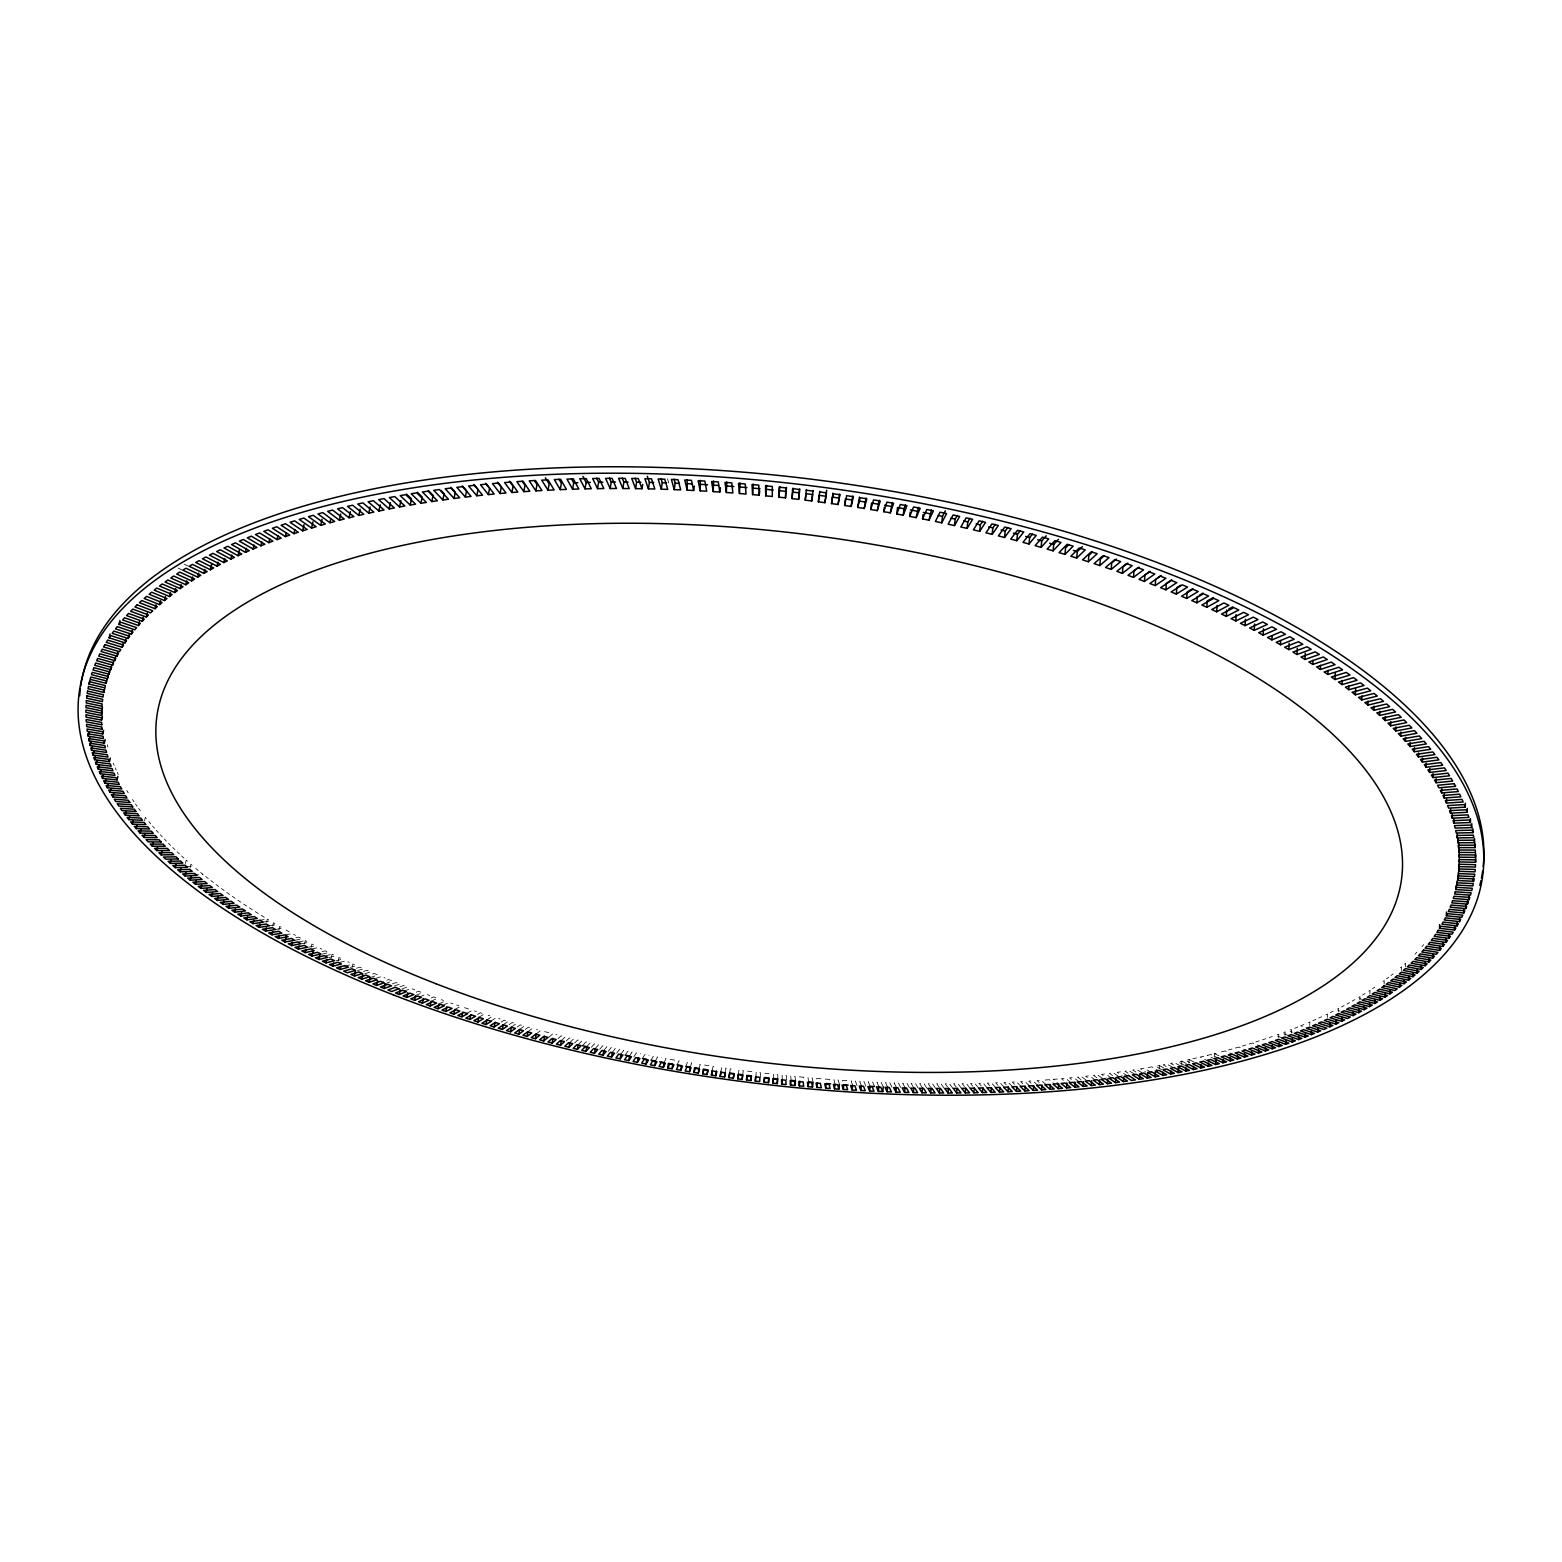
<?xml version="1.0" encoding="UTF-8"?>
<svg xmlns="http://www.w3.org/2000/svg" width="1562" height="1562" viewBox="0 0 1562 1562"><rect width="100%" height="100%" fill="white"/><g stroke="black" fill="none" stroke-linecap="round" stroke-linejoin="round"><path stroke-width="0.75" stroke-dasharray="5 3.75" d="M1401.426 970.392L1401.524 966.839L1399.474 968.596M1405.429 966.839L1405.546 963.266L1403.555 965.062M1384.127 984.119L1384.244 980.585L1381.94 982.244M1369.913 993.862L1370.03 990.347L1367.57 991.929M1359.877 1000.071L1360.014 996.595L1357.437 998.118L1361.556 999.211M1338.575 1011.883L1338.712 1008.427L1335.94 1009.853L1339.845 1011.004M1327.309 1017.448L1327.466 1014.011L1324.576 1015.378M1309.717 1025.414L1309.874 1021.997L1306.867 1023.286M1291.325 1032.872L1291.481 1029.495L1288.357 1030.686L1292.555 1032.228M1278.653 1037.578L1278.809 1034.2L1275.588 1035.352L1283.749 1038.476M1285.038 1035.255L1285.194 1031.877L1282.012 1033.048L1290.29 1036.153M760.284 1076.979L760.518 1072.703L756.203 1072.196L755.891 1076.452M1214.24 1056.947L1214.435 1053.628L1217.989 1052.729M1188.994 1062.843L1189.19 1059.563L1185.519 1060.344L1189.58 1062.492M1181.633 1064.405L1181.848 1061.125L1178.138 1061.887L1186.105 1066.202M1159.238 1068.779L1159.453 1065.518L1155.685 1066.202L1163.143 1070.575M742.711 1074.793L743.278 1070.556L738.963 1069.99L738.318 1074.207M729.552 1073.016L730.352 1068.818L734.648 1069.423M352.231 967.19L352.836 963.988L356.351 965.589L350.279 967.386M338.29 960.708L338.915 957.486L342.371 959.127L333.936 961.411M331.417 957.408L332.042 954.187L335.459 955.846L326.888 958.072M304.61 943.819L305.254 940.597L308.554 942.316L301.661 943.799M311.209 947.275L311.853 944.053L315.173 945.752L306.132 947.802M272.764 926.032L273.428 922.771L276.533 924.587L266.594 926.227M278.973 929.663L279.637 926.403L282.781 928.199L272.999 929.917M266.633 922.361L267.297 919.1L270.363 920.936L262.299 922.185M725.178 1072.411L726.037 1068.213L721.742 1067.607L720.785 1071.786M185.468 863.493L186.229 860.135L188.572 862.204M190.193 867.632L190.935 864.274L193.337 866.324L183.691 866.734M144.563 820.733L145.364 817.277L147.121 819.484M712.038 1070.497L713.151 1066.338L717.446 1066.983M698.917 1068.486L700.284 1064.366L695.988 1063.683M690.189 1067.08L691.712 1063L687.417 1062.297L685.835 1066.358M677.127 1064.893L678.865 1060.852L683.141 1061.574M664.084 1062.609L666.076 1058.587L661.819 1057.825M655.415 1061.008L657.563 1057.025L653.307 1056.244L651.081 1060.207M642.431 1058.548L644.813 1054.604L649.07 1055.424M633.801 1056.849L636.339 1052.944L640.576 1053.784M629.486 1055.99L632.122 1052.085L627.904 1051.226L625.19 1055.111M620.895 1054.213L623.668 1050.347L619.47 1049.469L616.6 1053.315M612.304 1052.398L615.252 1048.571L611.054 1047.653L608.028 1051.48M603.752 1050.543L606.857 1046.735L602.659 1045.798L599.476 1049.586M595.22 1048.629L598.48 1044.861L594.302 1043.904L590.963 1047.672M1422.025 946.572L1423.685 944.659M586.707 1046.677L590.124 1042.947L585.965 1041.971L582.45 1045.7M578.213 1044.685L581.806 1040.975L577.647 1039.98L573.976 1043.67M1415.035 954.109L1416.832 952.254M569.759 1042.655L573.488 1038.984L569.349 1037.969L565.542 1041.62M561.324 1040.565L565.229 1036.934L561.09 1035.879L557.126 1039.511M548.731 1037.363L552.87 1033.771L556.97 1034.845M536.196 1034.044L540.569 1030.529L536.488 1029.417M1390.941 975.528L1393.128 973.809M527.897 1031.779L532.427 1028.304L528.346 1027.171L523.739 1030.647M1386.509 978.905L1388.735 977.226M519.619 1029.475L524.305 1026.039L520.244 1024.887L515.48 1028.304M511.36 1027.132L516.202 1023.715L512.18 1022.544L507.26 1025.941M503.159 1024.731L508.158 1021.372L504.135 1020.181L499.059 1023.52M1372.471 988.746L1374.892 987.145M490.917 1021.079L496.15 1017.76L500.133 1018.971M486.856 1019.83L492.167 1016.53L488.184 1015.3M1362.552 995.053L1365.071 993.491M478.753 1017.311L484.22 1014.05L480.276 1012.801L474.711 1016.022M1352.223 1001.125L1354.84 999.621M466.687 1013.445L472.388 1010.263L476.332 1011.532M1346.893 1004.093L1349.568 1002.609M1341.465 1007.002L1344.179 1005.537M454.698 1009.482L460.653 1006.358L456.748 1005.049M442.827 1005.42L448.997 1002.374L452.882 1003.722M1330.316 1012.645L1333.128 1011.239M438.883 1004.054L445.15 1001.027L441.304 999.66M431.053 1001.262L437.458 998.294L433.631 996.927L427.148 999.875M1318.777 1018.073L1321.686 1016.725M1312.861 1020.708L1315.829 1019.4M419.377 997.025L426.035 994.135L429.823 995.521M415.512 995.58L422.248 992.71L418.46 991.284L415.062 992.71M1303.84 1024.555L1300.775 1025.804L1309.444 1028.811M403.992 991.226L410.962 988.414L414.711 989.859M1294.605 1028.265L1297.71 1027.035M401.942 989.039L407.213 986.969L403.504 985.505L399.931 986.872M394.385 986.071L399.794 984.04L396.084 982.557L390.637 984.568M385.053 983.728L392.413 981.053L388.743 979.55L383.159 981.541M1269.086 1037.598L1272.347 1036.485M375.759 978.456L381.44 976.523L385.072 978.046M370.155 977.558L377.809 975L374.197 973.458L370.331 974.708M1262.506 1039.804L1265.806 1038.71M364.747 973.77L370.604 971.896L367.011 970.334L361.095 972.189M1255.868 1041.932L1259.206 1040.878M357.483 970.607L363.458 968.772L359.904 967.19L353.871 969.006M1249.131 1044.021L1252.509 1042.986L1260.222 1046.208M1242.337 1046.052L1245.734 1045.037M344.636 966.351L352.836 963.988M1235.464 1048.024L1238.9 1047.048L1246.359 1050.328M339.579 962.485L345.846 960.767L349.341 962.387M1228.533 1049.957L1232.008 1049M1221.523 1051.831L1225.038 1050.894L1232.223 1054.213M325.56 955.827L332.042 954.187M322.084 954.148L328.625 952.527L325.247 950.848L318.628 952.449M1203.716 1056.263L1200.104 1057.103L1206.43 1060.286M311.795 949.013L318.511 947.47L321.87 949.169M1192.841 1058.763L1196.492 1057.943M298.322 942.042L305.254 940.597M294.984 940.285L301.993 938.84L298.732 937.102L291.684 938.508M285.124 934.916L292.289 933.568L295.511 935.345M1148.09 1067.529L1151.897 1066.866L1157.422 1070.146M259.194 920.33L267.297 919.1M1057.454 1079.01L1053.393 1079.362L1058.724 1083.872M1045.251 1080.006L1049.313 1079.693L1054.584 1084.204M193.747 875.032L203.177 874.505L200.678 872.475M846.838 1080.631L842.523 1080.357L843.812 1084.77M825.283 1079.088L829.598 1079.42L830.633 1083.833M820.968 1078.756L816.653 1078.405L817.453 1082.778M799.373 1076.862L803.688 1077.272L804.254 1081.626M764.833 1073.211L769.148 1073.719M747.573 1071.122L751.888 1071.649M704.56 1065.05L708.855 1065.694M670.332 1059.348L674.608 1060.11M544.669 1031.623L548.77 1032.697M464.558 1007.666L468.463 1008.974M178.088 568.08L182.364 570.052M184.238 564.175L188.475 566.186M1214.435 1053.628L1221.015 1056.771M1219.571 1058.724L1210.882 1054.526L1207.309 1055.404L1213.752 1058.567M1189.19 1059.563L1195.34 1062.765M1181.848 1061.125L1187.862 1064.347M1180.345 1065.889L1174.429 1062.648L1170.719 1063.39L1176.557 1066.631M1172.75 1067.354L1166.97 1064.112L1163.221 1064.815L1168.942 1068.076M285.924 929.995L289.107 931.792M1159.453 1065.518L1165.115 1068.779M1151.487 1072.567L1144.263 1068.174L1140.436 1068.798L1145.786 1072.098M261.264 915.391L264.271 917.245M1141.881 1072.723L1136.589 1069.423L1132.743 1070.029L1139.713 1074.441M255.289 911.661L258.277 913.536M1134.051 1073.934L1128.877 1070.614L1124.991 1071.2L1130.107 1074.519M249.432 907.873L252.341 909.767M1127.842 1076.198L1121.106 1071.766L1117.201 1072.313L1122.199 1075.652M243.633 904.066L246.523 905.98M1118.216 1076.198L1113.296 1072.86L1109.371 1073.387L1115.854 1077.839M237.932 900.239L240.782 902.153M232.328 896.354L235.12 898.306M1111.851 1078.346L1105.447 1073.895L1101.503 1074.383L1106.247 1077.741M226.802 892.468L229.555 894.421M1102.225 1078.229L1097.539 1074.871L1093.576 1075.359L1099.726 1079.83M221.394 888.524L224.088 890.496M1095.684 1080.299L1089.593 1075.808L1085.61 1076.257L1090.12 1079.615M216.064 884.561L218.719 886.552M1086.059 1080.064L1081.626 1076.687L1077.624 1077.116L1081.997 1080.474M210.831 880.558L213.428 882.569M1079.342 1082.017L1073.602 1077.526L1069.579 1077.917L1075.242 1082.407M205.696 876.536L208.254 878.547M1071.122 1082.798L1065.538 1078.288L1061.496 1078.659L1067.002 1083.169M195.758 868.394L198.198 870.424M1046.247 1084.829L1041.151 1080.299L1037.07 1080.592L1042.088 1085.121M181.622 855.956L183.906 858.046M1037.89 1085.395L1032.97 1080.884L1028.85 1081.138L1033.712 1085.668M177.131 851.759L179.357 853.867M1029.514 1085.922L1024.731 1081.392L1020.611 1081.626L1025.297 1086.156M172.738 847.541L174.924 849.65M1021.079 1086.391L1016.471 1081.861L1012.332 1082.076L1016.862 1086.605M168.462 843.285L170.59 845.413M1012.645 1086.801L1008.193 1082.271L1004.034 1082.466L1008.408 1086.996M164.322 839.009L166.373 841.157M1004.171 1087.172L999.875 1082.642L995.716 1082.798L999.914 1087.328M160.281 834.713L162.292 836.861M995.658 1087.484L991.538 1082.954L987.36 1083.091L991.401 1087.621M156.376 830.379L158.309 832.546M987.125 1087.738L983.181 1083.208L978.983 1083.325L982.869 1087.855M152.568 826.044L154.462 828.211M978.573 1087.953L974.786 1083.423L970.588 1083.501L974.297 1088.05M148.898 821.671L150.733 823.857M970.002 1088.109L966.37 1083.579L962.153 1083.638L965.707 1088.187M961.411 1088.226L957.936 1083.696L953.718 1083.735L957.096 1088.265M138.647 808.433L140.287 810.658M952.8 1088.284L949.481 1083.755L945.264 1083.774L948.485 1088.284M135.504 803.981L137.065 806.207M944.151 1088.284L941.007 1083.774L936.77 1083.755L939.836 1088.265M132.477 799.51L133.961 801.755M935.501 1088.245L932.514 1083.735L928.277 1083.696L931.167 1088.206M926.832 1088.148L924.021 1083.638L919.745 1083.579L922.498 1088.089M126.834 790.528L128.182 792.774M918.144 1088.011L915.488 1083.501L911.212 1083.423L913.79 1087.913M909.455 1087.816L906.956 1083.306L902.68 1083.208L905.081 1087.699M900.727 1087.562L898.404 1083.071L894.108 1082.935L896.373 1087.425M892 1087.269L889.832 1082.798L885.537 1082.622L887.626 1087.113M117.228 772.35L118.302 774.635M883.252 1086.937L881.241 1082.446L876.965 1082.271L878.879 1086.742M115.197 767.782L116.193 770.066M874.505 1086.527L872.67 1082.076L868.355 1081.861L870.132 1086.312M113.304 763.193L114.221 765.497M865.758 1086.098L864.059 1081.646L859.764 1081.412L861.365 1085.844M856.991 1085.59L855.449 1081.158L851.153 1080.904L852.598 1085.336M667.54 478.87L668.731 482.951M839.419 1084.458L838.228 1080.045L833.913 1079.752L835.026 1084.145M107.251 744.762L107.876 747.066M813.06 1082.407L812.338 1078.034L808.023 1077.663L808.647 1082.017M795.468 1080.787L795.058 1076.452L790.743 1076.023L791.055 1080.357M786.662 1079.908L786.428 1075.593L782.093 1075.144L782.269 1079.44M777.876 1078.971L777.778 1074.676L773.463 1074.207L773.463 1078.502"/><path stroke-width="1.5" d="M1459.259 861.931L1459.259 859.569L1475.602 859.842L1475.582 862.263L1459.259 861.931L1459.357 858.104M101.51 715.494L101.55 713.17L85.93 710.027L85.91 712.409L101.51 715.494L102.389 711.823M768.484 1082.642L768.563 1078.366L764.248 1077.878L764.091 1082.134L768.484 1082.642L769.07 1077.995L764.677 1077.487L764.091 1082.134M778.891 497.165L779.067 487.168L785.842 487.891L785.471 497.868L778.891 497.165L779.848 486.7M1475.582 862.263L1475.66 858.436M1475.582 857.401L1475.524 854.98L1459.142 854.804L1459.22 857.187L1475.582 857.401L1475.66 853.574M1463.828 912.969L1464.785 910.783L1449.282 909.377L1448.345 911.525L1463.828 912.969L1463.906 909.26M1467.187 812.299L1466.249 809.741L1449.595 810.658L1450.532 813.158L1467.187 812.299L1467.265 808.374M1465.722 908.576L1466.62 906.35L1451.02 905.042L1450.18 907.21L1465.722 908.576L1465.8 904.847M1467.479 904.125L1468.3 901.899L1452.601 900.688L1451.84 902.875L1467.479 904.125L1467.558 900.395M1470.408 822.53L1469.686 819.991L1453.051 820.655L1453.792 823.135L1470.408 822.53L1470.486 818.625M1469.061 899.653L1469.803 897.389L1454.007 896.276L1453.324 898.482L1469.061 899.653L1469.139 895.905M1471.736 827.606L1471.092 825.068L1454.476 825.615L1455.12 828.094L1471.736 827.606L1471.814 823.701M1472.849 832.663L1472.322 830.125L1455.725 830.554L1456.272 833.015L1472.849 832.663L1472.927 828.758M1473.317 881.71L1473.396 877.942M1474.508 842.66L1474.177 840.161L1457.639 840.356L1458.01 842.777L1474.508 842.66L1474.587 838.774M1475.055 847.6L1474.801 845.14L1458.322 845.198L1458.596 847.619L1475.055 847.6L1475.133 843.753M1439.617 924.606L1439.539 928.277L1454.593 930.093L1454.671 926.403M1455.823 889.579L1456.35 887.333L1472.302 888.251L1471.736 890.555L1455.823 889.579L1455.921 885.81M1457.229 837.915L1456.78 835.475L1473.337 835.162L1473.786 837.662L1457.229 837.915L1457.326 834.03M1456.838 885.068L1457.268 882.803L1473.298 883.604L1472.81 885.927L1456.838 885.068L1456.916 881.3M1458.01 842.777L1458.088 838.911M1457.658 880.519L1458.01 878.215L1474.098 878.937L1473.727 881.28L1457.658 880.519L1457.756 876.731M1458.596 847.619L1458.674 843.753M1457.131 925.875L1458.342 923.767L1443.132 922.068L1441.96 924.157L1457.131 925.875L1457.209 922.185M1458.322 875.931L1458.596 873.607L1474.743 874.212L1474.45 876.575L1458.322 875.931L1458.42 872.123M1459.006 852.422L1458.83 850.021L1475.27 850.06L1475.426 852.52L1459.006 852.422L1459.084 848.576M1458.81 871.303L1458.986 868.96L1475.211 869.468L1475.016 871.85L1458.81 871.303L1458.908 867.496M1459.123 866.637L1459.22 864.274L1475.504 864.665L1475.387 867.066L1459.123 866.637L1459.22 862.81M1459.22 857.187L1459.298 853.36M1459.513 921.619L1460.646 919.471L1445.338 917.89L1444.245 919.979L1459.513 921.619L1459.591 917.929M1465.273 807.144L1464.238 804.567L1447.583 805.621L1448.618 808.14L1465.273 807.144L1465.371 803.219M1442.937 946.435L1444.518 944.424L1429.855 942.335L1428.332 944.288L1442.937 946.435L1443.034 942.784M1446.49 803.083L1445.358 800.564L1462.032 799.373L1463.164 801.97L1446.49 803.083L1446.588 799.139M1446.373 915.781L1447.388 913.653L1462.793 915.156L1461.739 917.324L1446.373 915.781L1446.471 912.071M1446.061 942.413L1447.583 940.402L1432.803 938.371L1431.339 940.363L1446.061 942.413L1446.158 938.782M1450.532 813.158L1450.629 809.233M1449.048 938.352L1450.493 936.302L1435.595 934.369L1434.209 936.38L1449.048 938.352L1449.146 934.701M1452.25 818.156L1451.41 815.657L1468.065 814.876L1468.905 817.434L1452.25 818.156L1452.348 814.251M1453.792 823.135L1453.871 819.23M1436.064 782.718L1434.521 780.141L1451.137 778.442L1452.68 781.078L1436.064 782.718L1436.161 778.735M1432.686 958.17L1434.482 956.237L1420.17 953.894L1418.433 955.788L1432.686 958.17L1432.784 954.558M1441.667 792.93L1440.34 790.392L1456.995 788.947L1458.342 791.563L1441.667 792.93L1441.765 788.966M1439.656 950.399L1441.316 948.427L1426.77 946.24L1425.169 948.173L1439.656 950.399L1439.754 946.767M1444.186 798.026L1442.956 795.488L1459.611 794.179L1460.861 796.776L1444.186 798.026L1444.284 794.062M1426.126 767.274L1424.29 764.677L1440.808 762.568L1442.663 765.224L1426.126 767.274L1426.223 763.252M1421.225 969.436L1423.216 967.581L1409.275 965.023L1407.342 966.839L1421.225 969.436L1421.322 965.843M1429.64 772.429L1427.902 769.851L1444.459 767.879L1446.217 770.515L1429.64 772.429L1429.738 768.426M1425.169 965.726L1427.102 963.852L1413.044 961.372L1411.169 963.207L1425.169 965.726L1425.266 962.133M1432.94 777.583L1431.319 775.006L1447.915 773.17L1449.556 775.806L1432.94 777.583L1433.057 773.58M1428.996 961.977L1430.851 960.064L1416.675 957.662L1414.879 959.517L1428.996 961.977L1429.093 958.365M1408.573 980.214L1410.759 978.456L1397.229 975.684L1395.1 977.422L1408.573 980.214L1408.67 976.66M1418.472 756.926L1416.441 754.329L1432.862 751.947L1434.931 754.602L1418.472 756.926L1418.589 752.904M1412.907 976.68L1415.035 974.883L1401.368 972.189L1399.318 973.946L1412.907 976.68L1413.024 973.106M1422.396 762.1L1420.463 759.503L1436.942 757.258L1438.895 759.913L1422.396 762.1L1422.513 758.078M1417.124 973.087L1419.194 971.252L1405.39 968.635L1403.398 970.412L1417.124 973.087L1417.222 969.514M1405.488 741.364L1403.125 738.767L1419.37 735.956L1421.752 738.611L1405.488 741.364L1405.605 737.303M1399.532 987.145L1401.836 985.427L1388.559 982.537L1386.334 984.216L1399.532 987.145L1399.63 983.611M1410.017 746.558L1407.772 743.961L1424.075 741.286L1426.36 743.942L1410.017 746.558L1410.135 742.516M1404.101 983.709L1406.366 981.971L1392.953 979.14L1390.766 980.838L1404.101 983.709L1404.218 980.175M1414.352 751.732L1412.204 749.155L1428.566 746.616L1430.753 749.272L1414.352 751.732L1414.469 747.71M1395.784 730.977L1393.226 728.38L1409.314 725.276L1411.911 727.951L1395.784 730.977L1395.92 726.916M1390.004 993.862L1392.425 992.202L1379.441 989.176L1377.079 990.796L1390.004 993.862L1390.121 990.347M1400.743 736.171L1398.283 733.574L1414.45 730.625L1416.929 733.281L1400.743 736.171L1400.86 732.109M1374.853 1003.507L1377.45 1001.945L1364.895 998.743L1362.376 1000.285L1374.853 1003.507L1374.97 1000.031M1385.26 720.609L1382.507 718.012L1398.4 714.635L1401.212 717.29L1385.26 720.609L1385.416 716.509M1380.027 1000.344L1382.565 998.743L1369.854 995.599L1367.375 997.181L1380.027 1000.344L1380.144 996.849M1390.629 725.783L1387.974 723.186L1403.965 719.945L1406.659 722.62L1390.629 725.783L1390.766 721.703M1385.064 997.122L1387.544 995.502L1374.697 992.417L1372.295 994.018L1385.064 997.122L1385.182 993.627M1364.212 1009.677L1366.926 1008.154L1354.644 1004.854L1352.028 1006.338L1364.212 1009.677L1364.348 1006.201M1369.601 1006.631L1372.237 1005.069L1359.819 1001.828L1357.241 1003.351L1369.601 1006.631L1369.718 1003.136M1379.695 715.435L1376.844 712.838L1392.621 709.304L1395.549 711.96L1379.695 715.435L1379.851 711.335M785.471 497.868L786.506 487.403M1353.161 1015.612L1355.953 1014.148L1343.984 1010.751L1341.25 1012.176L1353.161 1015.612L1353.297 1012.156M1367.941 705.106L1364.876 702.529L1380.437 698.702L1383.561 701.338L1367.941 705.106L1368.097 700.987M1358.745 1012.664L1361.498 1011.18L1349.373 1007.822L1346.678 1009.286L1358.745 1012.664L1358.862 1009.208M1373.916 710.261L1370.967 707.684L1386.646 703.993L1389.653 706.649L1373.916 710.261L1374.072 706.161M1341.699 1021.333L1344.589 1019.927L1332.913 1016.413L1330.102 1017.799L1341.699 1021.333L1341.836 1017.897M1355.367 694.817L1352.106 692.259L1367.414 688.139L1370.753 690.775L1355.367 694.817L1355.621 688.627M1361.752 699.952L1358.589 697.374L1374.033 693.411L1377.274 696.047L1361.752 699.952L1361.927 695.832M1329.848 1026.839L1332.835 1025.473L1321.472 1021.88L1318.543 1023.208L1329.848 1026.839L1329.984 1023.403M1348.787 689.701L1345.409 687.143L1360.58 682.887L1364.036 685.503L1348.787 689.701L1348.943 685.562M1335.822 1024.106L1338.771 1022.739L1327.251 1019.166L1324.361 1020.533L1335.822 1024.106L1335.959 1020.689M1334.983 679.529L1331.41 676.99L1346.307 672.441L1349.958 675.038L1334.983 679.529L1335.256 673.3M1341.992 684.605L1338.517 682.067L1353.551 677.654L1357.105 680.271L1341.992 684.605L1342.148 680.466M1311.377 1034.649L1314.521 1033.38L1303.606 1029.651L1300.541 1030.9L1311.377 1034.649L1311.533 1031.252M1327.798 674.472L1324.107 671.953L1338.849 667.247L1342.598 669.844L1327.798 674.472L1327.973 670.313M1317.625 1032.111L1320.71 1030.803L1309.639 1027.113L1306.633 1028.401L1317.625 1032.111L1317.762 1028.694M1298.627 1039.589L1301.849 1038.379L1291.247 1034.571L1288.103 1035.762L1298.627 1039.589L1298.783 1036.211M1320.398 669.454L1316.629 666.935L1331.195 662.093L1335.041 664.67L1320.398 669.454L1320.573 665.275M1305.051 1037.148L1308.214 1035.918L1297.475 1032.15L1294.371 1033.361L1305.051 1037.148L1305.207 1033.771M1285.546 1044.314L1288.845 1043.162L1278.556 1039.277L1275.334 1040.409L1285.546 1044.314L1285.702 1040.956M1305.012 659.476L1301.029 656.997L1315.263 651.842L1319.324 654.4L1305.012 659.476L1305.305 653.189M1292.125 1041.991L1295.386 1040.8L1284.94 1036.953L1281.758 1038.105L1292.125 1041.991L1292.282 1038.613M1312.802 664.436L1308.917 661.956L1323.326 656.958L1327.29 659.515L1312.802 664.436L1312.998 660.277M1297.026 654.517L1292.946 652.057L1307.003 646.766L1311.162 649.304L1297.026 654.517L1297.319 648.25M1278.888 1046.579L1282.226 1045.466L1272.093 1041.542L1268.832 1042.655L1278.888 1046.579L1279.044 1043.221M1265.337 1050.972L1268.754 1049.898L1258.933 1045.896L1255.594 1046.97L1265.337 1050.972L1265.493 1047.633M1288.845 649.616L1284.667 647.176L1298.53 641.728L1302.786 644.247L1288.845 649.616L1289.158 643.329M1272.151 1048.805L1275.529 1047.711L1265.552 1043.748L1262.252 1044.822L1272.151 1048.805L1272.308 1045.447M1258.445 1053.081L1248.858 1049.039L1252.236 1048.004L1261.901 1052.027L1258.445 1053.081L1258.601 1049.742M1280.469 644.735L1276.213 642.314L1289.861 636.73L1294.215 639.229L1280.469 644.735L1280.684 640.537M101.628 710.866L101.764 708.562L86.086 705.302L85.988 707.664L101.628 710.866L102.506 707.195M1244.445 1057.123L1235.191 1053.022L1238.627 1052.046L1247.96 1056.127L1244.445 1057.123L1244.621 1053.803M1271.898 639.912L1267.543 637.491L1281.016 631.77L1285.467 634.25L1271.898 639.912L1272.132 635.695M1251.474 1055.131L1242.063 1051.05L1245.48 1050.054L1254.969 1054.116L1251.474 1055.131L1251.65 1051.792M792.051 498.61L792.617 488.652L799.373 489.433L798.631 499.371L792.051 498.61L793.145 488.145M1254.208 630.345L1267.348 624.409L1262.701 621.988L1249.678 627.983L1254.208 630.345L1254.579 624.019M1230.153 1060.949L1221.23 1056.791L1224.745 1055.873L1233.746 1060.012L1230.153 1060.949L1230.348 1057.65M1237.338 1059.056L1228.24 1054.936L1231.715 1053.979L1240.892 1058.099L1237.338 1059.056L1237.514 1055.756M1263.15 635.109L1276.505 629.31L1271.956 626.85L1258.699 632.727L1263.15 635.109L1263.502 628.783M1245.09 625.64L1258.015 619.567L1253.271 617.146L1240.462 623.297L1245.09 625.64L1245.461 619.313M1222.929 1062.785L1214.162 1058.606L1217.696 1057.708L1226.541 1061.867L1222.929 1062.785L1223.105 1059.485M1208.246 1066.28L1199.811 1062.043L1203.423 1061.203L1211.936 1065.421L1208.246 1066.28L1208.441 1062.98M1235.796 620.973L1248.487 614.745L1243.664 612.363L1231.09 618.669L1235.796 620.973L1236.167 614.627M1215.627 1064.562L1207.016 1060.344L1210.589 1059.485L1219.278 1063.683L1215.627 1064.562L1215.9 1059.622M1226.326 616.365L1238.783 610L1233.863 607.638L1221.523 614.061L1226.326 616.365L1226.717 610M1200.827 1067.939L1192.548 1063.683L1196.18 1062.863L1204.536 1067.119L1200.827 1067.939L1201.022 1064.659M1185.792 1071.102L1177.826 1066.807L1181.536 1066.045L1189.561 1070.341L1185.792 1071.102L1185.988 1067.842M1216.661 611.796L1228.884 605.295L1223.866 602.952L1211.78 609.531L1216.661 611.796L1217.071 605.431M1193.329 1069.56L1185.207 1065.284L1188.877 1064.483L1197.078 1068.759L1193.329 1069.56L1193.544 1066.28M1206.84 607.286L1218.809 600.648L1213.713 598.344L1201.861 605.041L1206.84 607.286L1207.25 600.921L1213.225 597.582M1178.197 1072.606L1170.387 1068.291L1174.116 1067.549L1182.004 1071.864L1178.197 1072.606L1178.509 1067.705M1162.811 1075.437L1155.353 1071.083L1159.121 1070.419L1166.677 1074.754L1162.811 1075.437L1163.026 1072.196M1196.843 602.815L1208.558 596.04L1203.384 593.775L1191.786 600.609L1196.843 602.815L1197.273 596.45M1170.524 1074.051L1162.889 1069.716L1166.658 1069.013L1174.37 1073.328L1170.524 1074.051L1170.739 1070.79M1186.69 598.422L1198.152 591.51L1192.88 589.264L1181.536 596.254L1186.69 598.422L1187.12 592.037L1192.841 588.581M1155.06 1076.784L1147.758 1072.411L1151.565 1071.766L1158.945 1076.12L1155.06 1076.784L1155.392 1071.922M1176.362 594.087L1187.55 587.039L1182.2 584.832L1171.149 591.939L1176.362 594.087L1176.811 587.683L1180.54 585.34M1147.25 1078.073L1140.104 1073.68L1143.931 1073.055L1151.155 1077.429L1147.25 1078.073L1147.582 1073.211M1165.877 589.811L1176.811 582.626L1171.363 580.439L1160.586 587.683L1165.877 589.811L1166.326 583.407L1171.793 579.814M1139.381 1079.303L1132.391 1074.89L1136.257 1074.285L1143.306 1078.678L1139.381 1079.303L1139.713 1074.441M1155.236 585.594L1165.896 578.291L1160.371 576.144L1149.866 583.505L1155.236 585.594L1155.704 579.19M1123.508 1081.587L1116.85 1077.155L1120.755 1076.608L1127.491 1081.041L1123.508 1081.587L1123.859 1076.765M755.286 1081.08L755.617 1076.843L759.933 1077.37L759.698 1081.607L755.286 1081.08L755.891 1076.452M798.631 499.371L799.803 488.926M1144.438 581.435L1154.806 573.996L1149.222 571.887L1138.991 579.385L1144.438 581.435L1144.926 575.031L1150.101 571.302M1107.458 1083.677L1101.132 1079.225L1105.076 1078.717L1111.48 1083.169L1107.458 1083.677L1107.809 1078.854M1115.502 1082.661L1109.02 1078.21L1112.945 1077.702L1119.505 1082.134L1115.502 1082.661L1115.854 1077.839M1099.375 1084.633L1093.205 1080.182L1097.168 1079.713L1103.416 1084.165L1099.375 1084.633L1099.726 1079.83M1091.233 1085.551L1085.239 1081.08L1089.222 1080.631L1095.313 1085.102L1091.233 1085.551L1091.604 1080.748M1133.504 577.354L1143.579 569.798L1137.917 567.709L1127.979 575.343L1133.504 577.354L1133.992 570.931L1139.03 567.143M1074.871 1087.211L1069.189 1082.72L1073.211 1082.329L1078.971 1086.801L1074.871 1087.211L1075.242 1082.407M1122.414 573.352L1132.196 565.659L1126.456 563.628L1116.83 571.36L1122.414 573.352L1122.922 566.928L1127.803 563.062M1083.071 1086.391L1077.233 1081.919L1081.236 1081.509L1087.152 1085.981L1083.071 1086.391L1083.442 1081.607M1066.612 1087.953L1061.106 1083.462L1065.147 1083.091L1070.751 1087.582L1066.612 1087.953L1067.002 1083.169M1111.187 569.408L1120.676 561.598L1114.858 559.587L1105.525 567.455L1111.187 569.408L1111.714 562.984L1116.439 559.059M1099.824 565.542L1109.02 557.614L1103.123 555.642L1094.103 563.628L1099.824 565.542L1100.37 559.098L1104.022 555.916M1058.333 1088.655L1052.983 1084.145L1057.064 1083.813L1062.492 1088.304L1058.333 1088.655L1058.724 1083.872M1041.678 1089.886L1036.66 1085.375L1040.761 1085.082L1045.857 1089.593L1041.678 1089.886L1042.088 1085.121M1088.343 561.754L1097.207 553.709L1091.252 551.777L1082.544 559.879L1088.343 561.754L1088.87 555.311L1092.424 552.069M1050.015 1089.3L1044.841 1084.789L1048.922 1084.477L1054.194 1088.968L1050.015 1089.3L1050.425 1084.516M1076.706 558.024L1085.258 549.863L1079.244 547.989L1070.849 556.209L1076.706 558.024L1077.272 551.581L1082.388 546.68M1033.302 1090.432L1028.44 1085.902L1032.56 1085.649L1037.5 1090.159L1033.302 1090.432L1033.712 1085.668M1064.972 554.393L1073.192 546.134L1067.119 544.279L1059.056 552.616L1064.972 554.393L1065.538 547.95L1068.818 544.63M1024.887 1090.92L1020.201 1086.391L1024.321 1086.156L1029.104 1090.667L1024.887 1090.92L1025.297 1086.156M1007.978 1091.74L1003.605 1087.211L1007.763 1087.035L1012.215 1091.545L1007.978 1091.74L1008.408 1086.996M1016.452 1091.35L1011.922 1086.82L1016.061 1086.625L1020.669 1091.135L1016.452 1091.35L1016.862 1086.605M999.485 1092.072L995.287 1087.543L999.446 1087.386L1003.741 1091.916L999.485 1092.072L999.914 1087.328M1053.1 550.839L1061.008 542.463L1054.877 540.667L1047.126 549.102L1053.1 550.839L1053.686 544.396L1058.431 539.359M990.972 1092.346L986.93 1087.816L991.109 1087.699L995.228 1092.209L990.972 1092.346L991.401 1087.621M1041.112 547.383L1048.707 538.89L1042.498 537.133L1035.098 545.665L1041.112 547.383L1041.717 540.921L1046.267 535.805M750.892 1080.533L751.302 1076.316L746.987 1075.769L746.499 1079.986L750.892 1080.533L751.498 1075.906L747.105 1075.359L746.499 1079.986M805.211 500.152L806.07 493.69L812.63 494.51L811.791 500.972L805.211 500.152L806.441 489.707M973.848 1092.756L970.139 1088.245L974.337 1088.148L978.144 1092.678L973.848 1092.756L974.297 1088.05M1029.026 543.986L1036.27 535.395L1030.022 533.677L1022.954 542.326L1029.026 543.986L1029.631 537.543L1032.541 534.087M982.42 1092.58L978.534 1088.05L982.732 1087.953L986.696 1092.463L982.42 1092.58L982.869 1087.855M1016.842 540.686L1023.754 531.998L1017.448 530.338L1010.712 539.085L1016.842 540.686L1017.467 534.243L1020.22 530.748M965.257 1092.892L961.704 1088.363L965.921 1088.304L969.553 1092.834L965.257 1092.892L965.707 1088.187M1004.542 537.484L1011.122 528.698L1004.756 527.077L998.352 535.922L1004.542 537.484L1005.186 531.021L1007.802 527.487M956.647 1092.97L953.25 1088.441L957.486 1088.421L960.962 1092.931L956.647 1092.97L957.096 1088.265M939.367 1092.97L936.302 1088.46L940.539 1088.48L943.702 1092.99L939.367 1092.97L939.836 1088.265M948.017 1092.99L944.795 1088.48L949.032 1088.48L952.332 1092.99L948.017 1092.99L948.485 1088.284M930.698 1092.892L927.789 1088.402L932.045 1088.441L935.033 1092.931L930.698 1092.892L931.167 1088.206M992.163 534.36L998.372 525.476L991.987 523.895L985.934 532.837L992.163 534.36L992.807 527.897L995.287 524.344M922.01 1092.775L919.276 1088.284L923.532 1088.343L926.364 1092.834L922.01 1092.775L922.498 1088.089M979.686 531.334L985.563 522.352L979.101 520.829L973.399 529.869L979.686 531.334L980.35 524.871L982.693 521.259M967.112 528.405L972.638 519.326L966.156 517.862L960.806 526.98L967.112 528.405L967.796 521.942L970.002 518.291M913.321 1092.599L910.724 1088.109L915 1088.206L917.655 1092.697L913.321 1092.599L913.79 1087.913M954.48 525.574L959.654 516.397L953.113 514.972L948.134 524.188L954.48 525.574L955.163 519.092L957.233 515.421M895.866 1092.092L893.62 1087.621L897.896 1087.777L900.239 1092.248L895.866 1092.092L896.373 1087.425M904.593 1092.365L902.172 1087.894L906.448 1088.011L908.947 1092.482L904.593 1092.365L905.081 1087.699M882.764 1091.604L880.734 1087.132L876.438 1086.957L878.371 1091.408L882.764 1091.604L883.252 1086.937M887.138 1091.779L885.029 1087.308L889.325 1087.484L891.492 1091.936L887.138 1091.779L887.626 1087.113M878.371 1091.408L878.879 1086.742M941.769 522.821L946.572 513.586L940.012 512.199L935.384 521.493L941.769 522.821L942.472 516.358L945.361 510.794M860.857 1090.51L859.237 1086.078L863.532 1086.312L865.231 1090.745L860.857 1090.51L861.365 1085.844M923.044 514.581L922.556 518.896L928.98 520.185L931.479 509.973M869.624 1090.979L867.847 1086.547L872.143 1086.762L873.998 1091.194L869.624 1090.979L870.132 1086.312L874.505 1086.527M811.791 500.972L813.08 490.546M910.177 512.082L909.689 516.397L916.133 517.647L918.495 507.396M852.071 1089.983L850.626 1085.57L854.922 1085.824L856.464 1090.256L852.071 1089.983L852.598 1085.336M838.892 1089.124L837.681 1084.731L833.366 1084.418L834.498 1088.812L838.892 1089.124L839.419 1084.458M843.285 1089.417L841.996 1085.024L846.311 1085.297L847.678 1089.71L843.285 1089.417L843.812 1084.77L848.205 1085.063M896.764 514.015L900.298 504.487L906.956 505.717L903.226 515.187L896.764 514.015L897.525 507.533L903.988 508.724L905.472 504.917M834.498 1088.812L835.026 1084.145M903.226 515.187L903.988 508.724M816.906 1087.425L816.086 1083.071L820.421 1083.423L821.3 1087.796L816.906 1087.425L817.453 1082.778M884.307 507.396L883.78 511.711L890.281 512.844L892.39 502.534M825.693 1088.148L824.736 1083.755L829.051 1084.087L830.105 1088.48L825.693 1088.148L826.239 1083.481L830.633 1083.833M808.101 1086.664L808.647 1082.017L813.06 1082.407L812.494 1087.054L808.101 1086.664L807.456 1082.31L811.771 1082.7L812.494 1087.054M878.059 504.135L871.557 503.062L870.756 509.524L877.278 510.618L879.25 500.27M794.902 1085.434L795.468 1080.787L791.055 1080.357L790.489 1085.004L794.902 1085.434L794.492 1081.099L790.177 1080.67L790.489 1085.004M799.295 1085.844L798.807 1081.529L803.141 1081.919L803.708 1086.273L799.295 1085.844L799.861 1081.216M857.714 507.435L860.135 497.731L866.851 498.786L864.235 508.47L857.714 507.435L859.471 497.067M864.235 508.47L866.07 498.122M844.612 505.463L846.663 495.681L853.399 496.696L851.173 506.439L844.612 505.463L845.433 498.981L851.973 499.957L852.872 496.052M772.897 1083.13L773.463 1078.502L777.876 1078.971L777.29 1083.618L772.897 1083.13L772.878 1078.854L777.212 1079.322L777.29 1083.618M851.173 506.439L851.973 499.957M781.683 1084.087L781.527 1079.791L785.842 1080.24L786.096 1084.555L781.683 1084.087L782.269 1079.44M832.995 493.182L831.511 503.589L838.072 504.506L839.634 494.1M825.771 496.228L819.21 495.349L818.371 501.812L824.931 502.691L826.669 490.292M742.106 1079.42L742.711 1074.793L738.318 1074.207L737.713 1078.834L742.106 1079.42L742.672 1075.203L738.357 1074.636L737.713 1078.834M728.946 1077.643L729.552 1073.016L733.945 1073.621L733.32 1078.249L728.946 1077.643L729.727 1073.465L734.042 1074.07L733.32 1078.249M818.371 501.812L819.738 491.386M720.18 1076.413L721.117 1072.254L725.432 1072.879L724.553 1077.038L720.18 1076.413L720.785 1071.786M724.553 1077.038L725.178 1072.411M707.039 1074.48L707.664 1069.833L703.29 1069.169L702.666 1073.797L707.039 1074.48L708.23 1070.341L703.935 1069.697L702.666 1073.797M711.413 1075.125L712.526 1071.005L716.821 1071.63L715.787 1075.788L711.413 1075.125L712.038 1070.497M715.787 1075.788L716.411 1071.141M698.292 1073.114L698.917 1068.486L694.543 1067.783L693.918 1072.43L698.292 1073.114L699.639 1069.013L695.344 1068.33L693.918 1072.43M765.731 495.837L765.536 485.802L772.311 486.465L772.311 496.482L765.731 495.837L766.552 485.352M689.545 1071.708L691.068 1067.647L686.772 1066.944L685.191 1071.005L689.545 1071.708L690.189 1067.08L685.835 1066.358M759.171 495.213L758.781 485.157L752.025 484.552L752.591 494.607L759.171 495.213L759.757 490.917M680.817 1070.263L682.496 1066.221L678.22 1065.499L676.463 1069.521L680.817 1070.263L681.481 1065.635L677.127 1064.893M663.42 1067.236L665.412 1063.234L661.156 1062.472L659.086 1066.456L663.42 1067.236L664.084 1062.609L659.75 1061.809M667.775 1068.017L668.419 1063.371L672.773 1064.152L672.109 1068.779L667.775 1068.017L669.688 1063.995L673.944 1064.757L672.109 1068.779M752.591 494.607L753.274 484.122M654.751 1065.655L656.899 1061.691L652.643 1060.891L650.417 1064.835L654.751 1065.655L655.415 1061.008L651.081 1060.207M739.451 493.514L738.514 483.4L745.269 483.966L746.031 494.041L739.451 493.514L739.997 483.009M726.35 492.499L725.022 482.385L731.758 482.873L732.89 492.987L726.35 492.499L726.76 481.994M646.082 1064.015L648.386 1060.071L644.149 1059.27L641.748 1063.195L646.082 1064.015L646.746 1059.387L642.431 1058.548M720.433 487.754L719.789 492.05L713.248 491.62L713.541 481.096M637.433 1062.336L639.893 1058.431L635.656 1057.591L633.118 1061.496L637.433 1062.336L638.116 1057.708M620.192 1058.86L622.984 1054.994L618.767 1054.116L615.897 1057.962L620.192 1058.86L620.895 1054.213M628.803 1060.618L631.438 1056.732L627.202 1055.873L624.507 1059.739L628.803 1060.618L629.486 1055.99L625.19 1055.111M693.684 490.488L691.439 480.335L684.742 480.003L687.182 490.175L693.684 490.488L694.329 486.212M611.621 1057.044L614.549 1053.218L610.351 1052.319L607.325 1056.127L611.621 1057.044L612.304 1052.398M700.206 490.839L698.136 480.686L704.852 481.057L706.727 491.21L700.206 490.839L700.342 480.315M687.182 490.175L687.182 479.651M603.049 1055.19L606.154 1051.402L601.956 1050.465L598.773 1054.233L603.049 1055.19L603.752 1050.543M824.931 502.691L826.435 492.831L819.679 491.952M585.984 1051.324L589.401 1047.614L585.242 1046.638L581.747 1050.347L585.984 1051.324L586.707 1046.677L582.45 1045.7M674.198 489.628L671.406 479.436L678.064 479.71L680.681 489.882L674.198 489.628L675.194 483.185L674.081 479.104M594.497 1053.276L597.777 1049.527L593.58 1048.571L590.241 1052.319L594.497 1053.276L595.22 1048.629M577.491 1049.332L581.084 1045.642L576.925 1044.646L573.254 1048.336L577.491 1049.332L578.213 1044.685M569.037 1047.301L572.766 1043.65L568.627 1042.635L564.8 1046.267L569.037 1047.301L569.759 1042.655M661.273 489.179L658.11 478.987L664.748 479.202L667.735 489.394L661.273 489.179L662.288 482.756L661.019 478.675M642.002 488.73L638.292 478.538L631.712 478.441L635.597 488.633L642.002 488.73L642.665 484.454M648.406 488.847L644.872 478.655L651.491 478.812L654.829 489.004L648.406 488.847L649.421 482.424L647.312 476.293M560.582 1045.232L564.487 1041.6L560.348 1040.565L556.384 1044.158L560.582 1045.232L561.324 1040.565M543.791 1040.917L548.008 1037.383L543.908 1036.289L539.612 1039.823L543.791 1040.917L544.552 1036.27M635.597 488.633L636.613 482.228L635.07 478.128M552.187 1043.104L556.228 1039.511L552.128 1038.457L547.989 1042.01L552.187 1043.104L552.928 1038.437M622.847 488.535L618.611 478.343L625.151 478.382L629.213 488.574L622.847 488.535L623.882 482.111L622.203 478.031M535.454 1038.71L539.827 1035.196L535.727 1034.103L531.275 1037.598L535.454 1038.71L536.196 1034.044M527.136 1036.446L531.666 1032.97L527.585 1031.857L522.977 1035.313L527.136 1036.446L527.897 1031.779M510.598 1031.799L515.44 1028.401L511.399 1027.249L506.478 1030.627L510.598 1031.799L511.36 1027.132M518.838 1034.161L523.524 1030.725L519.482 1029.573L514.718 1032.99L518.838 1034.161L519.619 1029.475M610.176 488.535L605.568 478.362L612.07 478.343L616.502 488.515L610.176 488.535L611.23 482.131L609.395 478.05M502.378 1029.417L503.159 1024.731L507.377 1026.058L502.378 1029.417L498.278 1028.206L503.354 1024.867M597.563 488.652L592.623 478.499L599.086 478.421L603.85 488.574L597.563 488.652L598.637 482.248L596.664 478.187M494.197 1026.995L499.352 1023.676L495.349 1022.466L490.117 1025.746L494.197 1026.995L494.978 1022.309M585.047 488.867L579.756 478.733L586.18 478.597L591.295 488.75L585.047 488.867L586.121 482.482L582.958 476.39M572.61 489.218L566.967 479.104L573.352 478.909L578.819 489.023L572.61 489.218L573.703 482.834L571.458 478.773M486.055 1024.516L491.366 1021.236L487.383 1020.006L481.994 1023.266L486.055 1024.516L486.856 1019.83M831.511 503.589L833.19 493.768L839.926 494.705L838.072 504.506M560.27 489.648L554.295 479.573L560.621 479.319L566.42 489.414L560.27 489.648L561.363 483.283L558.981 479.241M469.889 1019.439L475.512 1016.237L471.568 1014.968L465.866 1018.131L469.889 1019.439L470.689 1014.734M477.952 1021.997L483.419 1018.756L479.456 1017.506L473.911 1020.708L477.952 1021.997L478.753 1017.311M461.864 1016.823L467.643 1013.679L463.738 1012.391L457.861 1015.515L461.864 1016.823L462.684 1012.137M453.878 1014.187L459.833 1011.083L455.928 1009.774L449.915 1012.84L453.878 1014.187L454.698 1009.482M548.028 490.214L541.702 480.159L547.989 479.846L554.139 489.921L548.028 490.214L549.141 483.849L545.353 477.796M438.043 1008.759L444.311 1005.752L440.464 1004.405L434.119 1007.373L438.043 1008.759L438.883 1004.054M535.883 490.878L529.225 480.842L535.454 480.491L541.936 490.527L535.883 490.878L536.996 484.513L534.341 480.491M445.951 1011.493L452.043 1008.447L448.177 1007.099L441.987 1010.126L445.951 1011.493L446.771 1006.787M430.214 1005.987L436.618 1003.038L432.791 1001.652L426.309 1004.581L430.214 1005.987L431.053 1001.262M523.836 491.639L516.866 481.643L523.036 481.233L529.85 491.249L523.836 491.639L524.969 485.294L522.177 481.291M414.652 1000.324L421.389 997.454L417.601 996.048L410.806 998.879L414.652 1000.324L415.512 995.58M511.906 492.518L504.604 482.56L510.715 482.092L517.862 492.069L511.906 492.518L513.058 486.172L509.407 481.194M422.404 1003.175L428.984 1000.266L425.176 998.86L418.518 1001.75L422.404 1003.175L423.263 998.45M406.96 997.415L413.832 994.603L410.084 993.178L403.133 995.951L406.96 997.415L407.819 992.69M500.094 493.514L492.479 483.595L498.512 483.068L505.99 493.006L500.094 493.514L501.246 487.168L497.438 482.209M488.398 494.588L480.452 484.728L486.446 484.142L494.217 494.041L488.398 494.588L489.57 488.262L485.606 483.322M399.306 994.486L406.354 991.714L402.625 990.269L395.498 993.002L399.306 994.486L400.184 989.742M384.174 988.492L391.515 985.817L387.845 984.333L380.425 986.95L384.174 988.492L385.053 983.728M476.82 495.779L468.58 485.977L474.497 485.333L482.599 495.174L476.82 495.779L477.992 489.472L473.891 484.552M465.378 497.087L456.826 487.324L462.684 486.641L471.08 496.423L465.378 497.087L466.569 490.78L462.293 485.88M376.676 985.427L384.193 982.81L380.542 981.307L372.967 983.884L376.676 985.427L377.574 980.663M454.073 498.473L445.229 488.769L451.008 488.027L459.697 497.77L454.073 498.473L455.264 492.186L450.852 487.324M369.257 982.322L376.911 979.764L373.298 978.242L365.567 980.76L369.257 982.322L370.155 977.558M442.886 499.977L433.748 490.331L439.469 489.531L448.47 499.215L442.886 499.977L444.096 493.69L441.05 490.468M354.574 975.996L362.54 973.556L358.987 971.974L350.942 974.395L354.574 975.996L355.492 971.213M361.876 979.179L369.686 976.68L366.113 975.118L358.225 977.597L361.876 979.179L362.794 974.395M332.999 966.214L341.434 963.949L337.978 962.309L329.465 964.555L332.999 966.214L333.624 963.012M340.125 969.514L348.404 967.19L344.909 965.57L336.552 967.874L340.125 969.514L340.75 966.312M431.854 501.578L422.423 491.991L428.066 491.151L437.36 500.758L431.854 501.578L433.065 495.291L428.359 490.488M325.95 962.875L334.522 960.669L331.105 959.009L322.436 961.196L325.95 962.875L326.575 959.673M420.959 503.276L411.255 493.748L416.82 492.87L426.387 502.417L420.959 503.276L422.189 497.009L417.347 492.245M312.029 956.081L320.913 953.991L317.555 952.312L308.593 954.362L312.029 956.081L312.986 951.258M318.96 959.498L327.688 957.35L324.291 955.671L315.485 957.799L318.96 959.498L319.898 954.675M410.22 505.073L400.223 495.623L405.73 494.666L415.57 504.155L410.22 505.073L411.45 498.805L406.471 494.08M389.192 508.939L378.668 499.645L383.998 498.59L394.385 507.943L389.192 508.939L390.441 502.71M305.176 952.625L314.216 950.594L310.877 948.895L301.778 950.887L305.176 952.625L305.82 949.403M399.618 506.967L389.368 497.575L394.776 496.579L404.909 506.01L399.618 506.967L400.868 500.719M378.902 511.028L368.124 501.792L373.377 500.699L384.037 509.973L378.902 511.028L380.171 504.799M291.684 945.596L301.017 943.702L297.756 941.964L288.345 943.819L291.684 945.596L292.328 942.374M298.381 949.13L307.577 947.177L304.278 945.44L295.023 947.373L298.381 949.13L299.045 945.908M368.788 513.195L357.757 504.038L362.911 502.905L373.826 512.102L368.788 513.195L370.057 506.967M285.045 942.042L294.535 940.207L291.313 938.45L281.746 940.246L285.045 942.042L286.022 937.18M272.003 934.798L281.785 933.1L278.641 931.303L268.781 932.963L272.003 934.798L272.667 931.538M358.83 515.46L347.545 506.381L352.641 505.209L363.79 514.308L358.83 515.46L360.1 509.251M278.485 938.43L288.111 936.673L284.948 934.877L275.224 936.614L278.485 938.43L279.149 935.189M349.048 517.803L337.529 508.822L342.508 507.591L353.91 516.612L349.048 517.803L350.318 511.614M265.599 931.108L275.517 929.488L272.432 927.672L262.416 929.253L265.599 931.108L266.262 927.848M103.853 692.435L104.322 690.15L88.487 686.401L88.038 688.764L103.853 692.435L104.732 688.725M253.024 923.65L263.256 922.166L260.229 920.311L249.94 921.756L253.024 923.65L253.708 920.389M339.423 520.244L344.206 519.014L332.569 510.071L327.669 511.34L339.423 520.244L340.711 514.054M259.272 927.398L269.347 925.836L266.282 924.001L256.129 925.524L259.272 927.398L259.936 924.138M240.802 916.054L237.795 914.121L248.378 912.813L251.326 914.707L240.802 916.054L241.485 912.774M246.874 919.862L243.828 917.968L254.274 916.582L257.242 918.456L246.874 919.862L247.557 916.601M329.972 522.762L334.678 521.493L322.807 512.629L318.004 513.957L329.972 522.762L330.851 518.643M311.619 528.054L316.129 526.706L303.829 518.037L299.201 519.443L311.619 528.054L312.927 521.903M234.808 912.188L231.859 910.255L242.598 909.025L245.488 910.919L234.808 912.188L235.511 908.908M320.698 525.359L325.326 524.051L313.22 515.284L308.495 516.651L320.698 525.359L322.006 519.209M302.696 530.826L307.128 529.42L294.613 520.849L290.063 522.294L302.696 530.826L304.004 524.695M223.112 904.378L220.242 902.406L231.274 901.333L234.066 903.266L223.112 904.378L223.815 901.079M228.911 908.303L226.002 906.35L236.877 905.199L239.728 907.112L228.911 908.303L229.614 905.023M211.788 896.451L209.015 894.44L220.32 893.503L223.015 895.475L211.788 896.451L212.491 893.132M293.968 533.677L298.303 532.232L285.573 523.758L281.14 525.242L293.968 533.677L294.847 529.596M217.391 900.434L214.58 898.443L225.748 897.428L228.501 899.38L217.391 900.434L218.114 897.135M277.06 539.612L281.219 538.089L268.098 529.811L263.841 531.373L277.06 539.612L277.938 535.532M206.262 892.429L203.529 890.399L214.99 889.559L217.645 891.531L206.262 892.429L206.985 889.11M285.416 536.606L289.673 535.122L276.747 526.745L272.393 528.268L285.416 536.606L286.295 532.525M268.879 542.678L272.94 541.135L259.624 532.954L255.485 534.555L268.879 542.678L269.757 538.617M195.504 884.287L192.887 882.237L204.622 881.554L207.16 883.565L195.504 884.287L196.246 880.948M200.834 888.368L198.159 886.337L209.757 885.556L212.354 887.567L200.834 888.368L201.557 885.049M185.175 876.028L182.656 873.959L194.645 873.431L197.105 875.462L185.175 876.028L185.917 872.689M260.893 545.821L264.857 544.24L251.365 536.176L247.323 537.816L260.893 545.821L261.772 541.78M190.291 880.187L187.713 878.117L199.585 877.493L202.084 879.523L190.291 880.187L191.033 876.829M175.256 867.652L172.835 865.543L185.097 865.192L187.44 867.261L175.256 867.652L175.998 864.294M245.488 552.343L249.256 550.683L235.432 542.834L231.586 544.533L245.488 552.343L246.386 548.301M180.157 871.85L177.697 869.761L189.822 869.312L192.224 871.381L180.157 871.85L180.899 868.511M253.083 549.043L256.969 547.422L243.301 539.476L239.357 541.135L253.083 549.043L253.981 545.021M230.844 559.118L234.437 557.4L220.301 549.765L216.649 551.542L230.844 559.118L231.762 555.096M238.068 555.701L241.759 554.002L227.779 546.27L224.01 548.008L238.068 555.701L239.416 549.668M170.453 863.415L168.091 861.306L180.489 861.033L182.774 863.103L170.453 863.415L171.195 860.057M156.727 850.568L154.54 848.4L167.329 848.381L169.438 850.509L156.727 850.568L157.489 847.17M223.835 562.593L227.31 560.856L213.037 553.338L209.484 555.135L223.835 562.593L224.733 558.591M161.179 854.883L158.934 852.715L171.605 852.618L173.772 854.726L161.179 854.883L161.94 851.485M210.382 569.759L213.662 567.943L199.116 560.66L195.758 562.515L210.382 569.759L211.729 563.784M152.373 846.213L150.245 844.046L163.17 844.124L165.221 846.253L152.373 846.213L153.154 842.816M217.001 566.147L220.398 564.37L205.969 556.97L202.513 558.805L217.001 566.147L217.919 562.164M136.206 828.602L134.332 826.376L147.726 826.825L149.542 829.012L136.206 828.602L136.987 825.166M197.71 577.139L200.795 575.265L185.995 568.217L182.852 570.15L197.71 577.139L198.628 573.176M140.072 833.054L138.12 830.828L151.397 831.179L153.291 833.366L140.072 833.054L140.853 829.617M203.939 573.41L207.141 571.575L192.458 564.409L189.197 566.303L203.939 573.41L204.856 569.447M144.055 837.466L142.044 835.26L155.204 835.514L157.157 837.681L144.055 837.466L144.836 834.049M128.865 819.659L127.108 817.414L140.756 818.058L142.454 820.265L128.865 819.659L129.666 816.204M185.839 584.735L188.729 582.821L173.714 576.007L170.766 577.979L185.839 584.735L186.757 580.791M132.477 824.15L130.661 821.905L144.173 822.452L145.93 824.638L132.477 824.15L133.258 820.694M191.677 580.908L194.664 579.014L179.747 572.082L176.701 574.035L191.677 580.908L192.595 576.964M169.536 596.528L172.113 594.536L156.825 588.073L154.189 590.124L169.536 596.528L170.453 592.603M174.768 592.545L177.463 590.573L162.253 583.993L159.5 586.023L174.768 592.545L175.686 588.62M125.39 815.149L123.71 812.884L137.456 813.626L139.096 815.852L125.39 815.149L126.19 811.693M180.196 588.62L182.988 586.668L167.876 579.971L165.045 581.982L180.196 588.62L181.114 584.676M155.009 608.711L157.313 606.661L141.771 600.569L139.448 602.678L155.009 608.711L155.927 604.826M112.835 796.932L111.41 794.628L125.604 795.78L126.971 798.026L112.835 796.932L113.655 793.437M117.052 779.946L115.978 777.661L101.393 776.099L102.526 778.423L117.052 779.946L117.892 776.412M159.656 604.611L162.038 602.581L146.594 596.352L144.153 598.461L159.656 604.611L160.574 600.706M164.498 600.55L166.978 598.539L151.592 592.193L149.073 594.263L164.498 600.55L165.416 596.645M88.995 684.058L89.561 681.715L105.415 685.562L104.849 687.846L88.995 684.058L89.913 680.329M142.298 621.266L144.29 619.157L128.572 613.436L126.561 615.604L142.298 621.266L143.196 617.4M109.477 761.651L108.696 759.347L93.759 757.355L94.579 759.698L109.477 761.651L110.316 758.078M104.888 783.07L103.678 780.746L118.165 782.211L119.317 784.475L104.888 783.07L105.708 779.555M146.34 617.049L148.429 614.959L132.77 609.102L130.661 611.269L146.34 617.049L147.258 613.183M107.387 787.717L106.118 785.393L120.508 786.74L121.738 789.005L107.387 787.717L108.227 784.202M110.043 792.324L108.696 790.021L122.988 791.27L124.277 793.516L110.043 792.324L110.863 788.83M102.741 733.984L102.448 731.66L87.042 729.005L87.374 731.367L102.741 733.984L103.6 730.352M110.043 634.016L109.125 637.823L125.019 642.861L125.936 639.053M96.336 764.404L95.438 762.061L110.297 763.935L111.156 766.239L96.336 764.404L97.176 760.85M128.084 638.487L129.685 636.3L113.831 631.087L112.21 633.332L128.084 638.487L129.002 634.66M98.25 769.09L97.274 766.747L112.034 768.524L112.972 770.808L98.25 769.09L99.089 765.536M104.342 743.219L103.893 740.915L88.624 738.475L89.132 740.837L104.342 743.219L105.201 739.627M131.345 634.133L133.043 631.966L117.209 626.616L115.49 628.861L131.345 634.133L132.262 630.306M100.3 773.756L99.246 771.433L113.928 773.092L114.944 775.377L100.3 773.756L101.139 770.222M138.452 625.522L140.346 623.394L124.589 617.791L122.676 619.997L138.452 625.522L139.35 621.676M102.526 778.423L103.365 774.889M118.985 624.409L120.801 622.203L136.597 627.67L134.801 629.818L118.985 624.409L119.903 620.563M90.245 745.562L89.659 743.2L104.849 745.523L105.396 747.847L90.245 745.562L91.104 741.97M106.021 683.277L106.685 680.993L90.811 677.01L90.147 679.353L106.021 683.277L106.919 679.548M107.387 678.728L108.149 676.444L92.236 672.343L91.494 674.667L107.387 678.728L108.286 674.979M108.93 674.179L109.77 671.914L93.857 667.677L93.017 670L108.93 674.179L109.828 670.43M110.668 669.649L111.605 667.384L95.672 663.03L94.735 665.353L110.668 669.649L111.566 665.881M91.533 750.287L90.869 747.925L105.982 750.15L106.606 752.454L91.533 750.287L92.392 746.695M112.581 665.119L113.616 662.874L97.684 658.403L96.649 660.706L112.581 665.119L113.499 661.37M114.69 660.628L115.822 658.383L99.89 653.795L98.757 656.099L114.69 660.628L115.588 656.86M92.978 754.993L92.236 752.65L107.27 754.758L107.954 757.062L92.978 754.993L93.837 751.42M101.569 720.102L101.53 717.798L85.949 714.771L86.027 717.153L101.569 720.102L102.448 716.45M116.994 656.157L118.204 653.931L102.272 649.206L101.061 651.491L116.994 656.157L117.892 652.369M94.579 759.698L95.419 756.145M122.148 647.273L123.554 645.067L107.661 640.088L106.236 642.353L122.148 647.273L123.066 643.466M88.175 736.112L87.745 733.73L103.092 736.288L103.463 738.611L88.175 736.112L89.034 732.5M89.132 740.837L89.991 737.244M870.756 509.524L873.568 499.879L880.265 500.992L877.278 510.618M883.78 511.711L886.943 502.124L893.64 503.296L890.281 512.844M909.689 516.397L913.594 506.967L920.213 508.236L916.133 517.647M922.556 518.896L926.832 509.524L933.432 510.852L928.98 520.185M1439.539 928.277L1440.769 926.227L1455.882 927.984L1454.593 930.093M109.125 637.823L110.648 635.578L126.522 640.674L125.019 642.861M1157.481 577.96L1161.035 575.519M1199.226 595.317L1203.13 593.052M1228.786 608.946L1232.926 606.817M573.703 482.834L577.842 482.697M586.121 482.482L590.28 482.404M598.637 482.248L602.815 482.209M611.23 482.131L615.448 482.111M623.882 482.111L628.119 482.15M636.613 482.228L640.889 482.287M649.421 482.424L653.697 482.521M662.288 482.756L666.583 482.892M675.194 483.185L679.509 483.361M688.159 483.732L692.493 483.947M701.162 484.396L707.684 484.767M714.205 485.177L718.559 485.45M727.287 486.055L733.828 486.543M740.388 487.051L746.929 487.598M753.509 488.164L760.069 488.75M766.63 489.375L773.21 490.038M779.789 490.702L786.35 491.405M792.93 492.147L799.49 492.909M806.148 490.234L812.904 491.073M832.331 497.126L838.872 498.044M858.495 500.972L865.036 501.988M884.561 505.248L891.043 506.381M910.431 509.934L916.874 511.164M923.298 512.434L929.702 513.703M938.215 515.46L942.472 516.358M950.946 518.174L955.163 519.092M963.598 520.986L967.796 521.942M976.172 523.895L980.35 524.871M988.668 526.882L992.807 527.897M1001.066 529.967L1005.186 531.021M1013.367 533.15L1017.467 534.243M1025.59 536.43L1029.631 537.543M1037.695 539.788L1041.717 540.921M1049.703 543.225L1053.686 544.396M1073.367 550.371L1077.272 551.581M713.248 491.62L711.569 481.467L718.286 481.916L719.789 492.05M1482.631 871.205A707.059 300.802 7.4 0 1 1481.42 878.332M1480.913 880.695A707.059 300.802 7.4 0 1 1479.8 885.381M79.701 695.754A707.059 300.802 7.4 0 1 80.384 688.549M80.697 686.148A707.059 300.802 7.4 0 1 818.215 480.061A707.059 300.802 7.4 0 1 1483.217 866.402M86.418 700.557L86.222 702.939L101.921 706.239L102.135 703.935L86.418 700.557M86.925 695.832L86.652 698.194L102.389 701.631L102.682 699.327L86.925 695.832M87.609 691.126L87.257 693.469L103.033 697.043L103.424 694.739L87.609 691.126M1455.276 891.824L1454.671 894.05L1470.486 895.124L1471.131 892.839L1455.276 891.824M104.869 644.637L103.541 646.922L119.473 651.705L120.782 649.48L104.869 644.637M1438.251 930.327L1436.942 932.358L1451.899 934.252L1453.265 932.182L1438.251 930.327M1423.529 950.087L1421.869 952L1436.239 954.304L1437.977 952.351L1423.529 950.087M137.183 604.826L134.957 606.954L150.577 612.87L152.764 610.781L137.183 604.826M1384.069 985.876L1381.765 987.535L1394.827 990.523L1397.189 988.844L1384.069 985.876M1338.497 1013.601L1335.725 1015.027L1347.479 1018.502L1350.329 1017.057L1338.497 1013.601M1315.614 1024.516L1312.646 1025.824L1323.775 1029.495L1326.821 1028.167L1315.614 1024.516M398.915 988.785L391.711 991.499L387.942 989.996L395.206 987.321L398.915 988.785M355.433 970.392L347.311 972.775L343.718 971.154L351.919 968.791L355.433 970.392M1128.525 1075.476L1124.64 1076.062L1131.474 1080.474L1135.437 1079.889L1128.525 1075.476M1454.183 783.694L1437.528 785.276L1438.973 787.834L1455.608 786.33L1454.183 783.694M178.224 858.944L165.767 859.159L163.463 857.03L175.979 856.835L178.224 858.944M161.12 841.977L148.156 841.859L146.086 839.653L159.129 839.829L161.12 841.977M135.855 811.42L122.051 810.619L120.43 808.355L134.293 809.194L135.855 811.42M132.77 806.968L118.849 806.07L117.287 803.805L131.267 804.742L132.77 806.968M129.802 802.497L115.764 801.521L114.28 799.217L128.357 800.271L129.802 802.497M102.194 729.356L86.75 726.623L86.515 724.26L101.96 727.052L102.194 729.356M101.784 724.729L86.3 721.878L86.144 719.516L101.667 722.425L101.784 724.729M393.565 994.974A707.684 299.845 7.4 0 0 1482.533 876.907A707.684 299.845 7.4 0 0 466.745 480.764A707.684 299.845 7.4 0 0 393.565 994.974M435.896 983.709A627.651 264.642 7.4 0 0 1401.426 879.953A627.651 264.642 7.4 0 0 500.211 529.85A627.651 264.642 7.4 0 0 435.896 983.709"/></g></svg>
